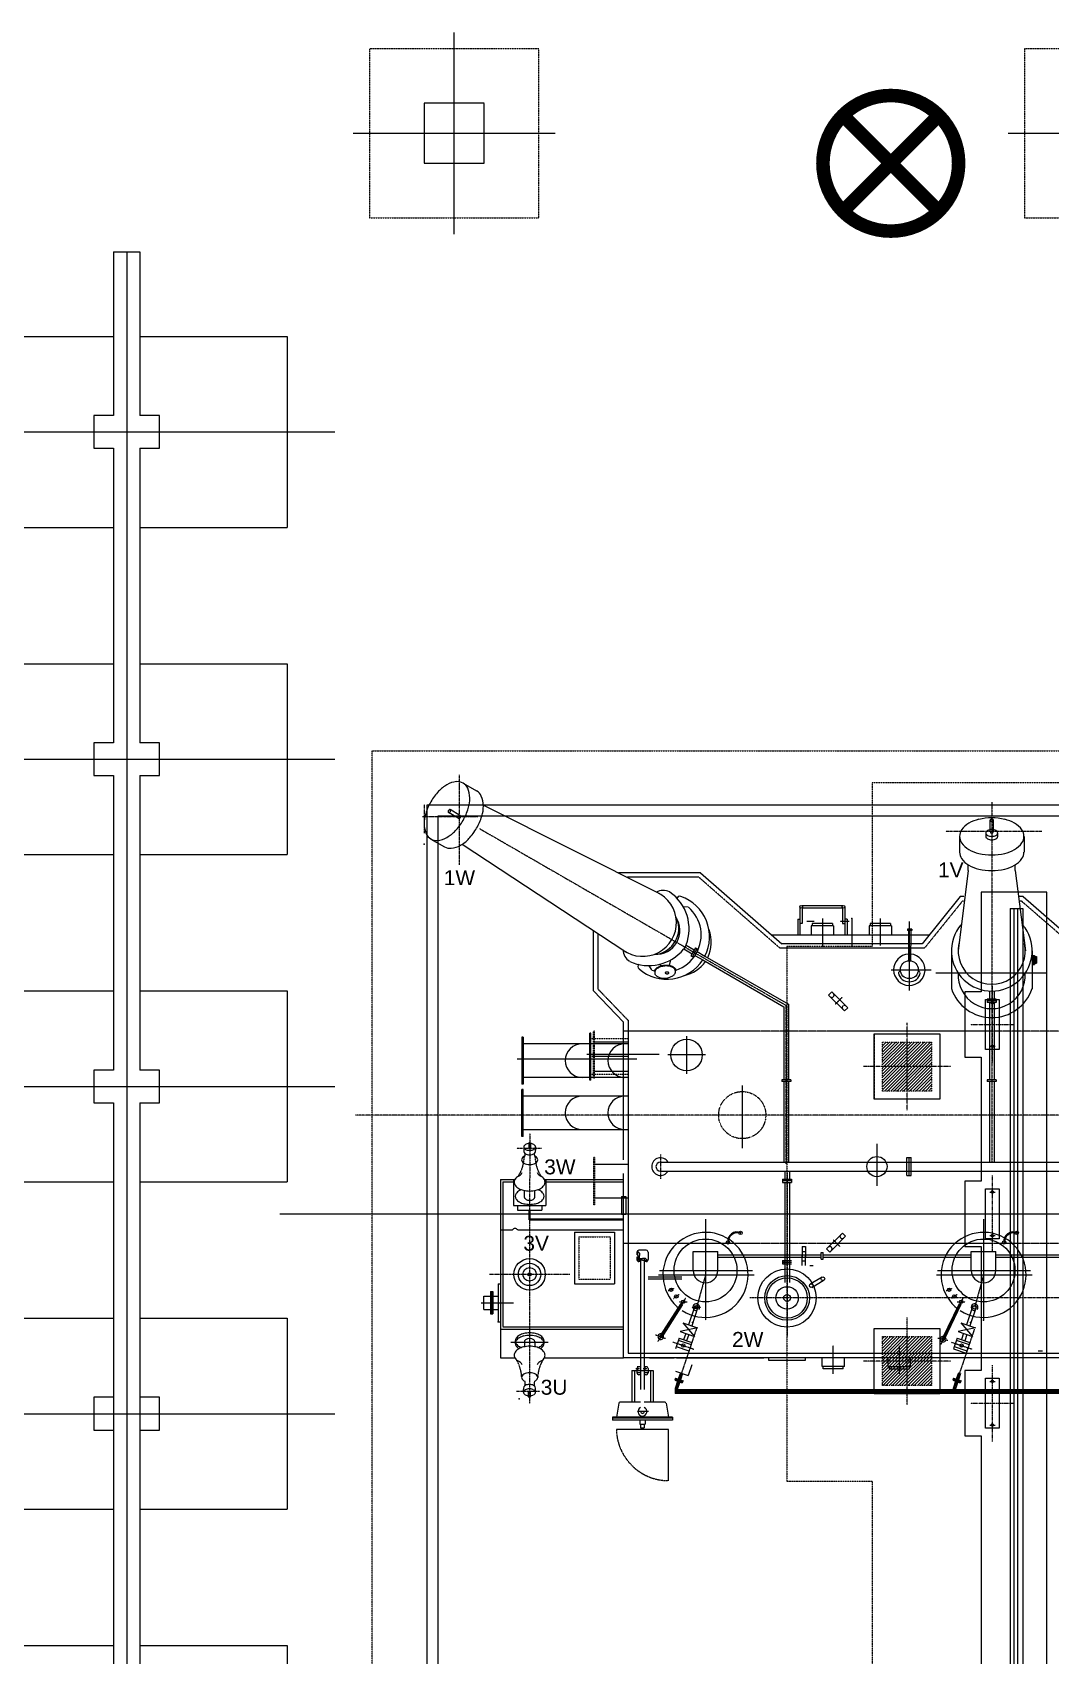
# Model space of a CAD drawing. Header units: inches. Extents: x 0 to 275590, y -2590 to 279503.
# Drawn here: x 50330 to 59656, y 30017 to 44896 of the extents above; entities that cross this region are included whole.
import ezdxf

# ---------------------------------------------------------------- set-up
doc = ezdxf.new("R2010")
doc.units = ezdxf.units.IN
doc.header["$MEASUREMENT"] = 0
for name, pattern in [('CENTER', [2, 1.25, -0.25, 0.25, -0.25]), ('DASHDOT', [1, 0.5, -0.25, 0, -0.25]), ('DASHED', [0.75, 0.5, -0.25]), ('HIDDEN', [0.375, 0.25, -0.125])]:
    doc.linetypes.add(name, pattern=pattern)
doc.layers.get('DEFPOINTS').update_dxf_attribs({"color": 8})
for name, color, linetype in [('C-PEDESTAL', 2, 'CENTER'), ('CCEN', 8, 'Continuous'), ('CGRID', 8, 'CENTER'), ('CPED', 8, 'Continuous'), ('CSHIELD', 8, 'DASHDOT'), ('CTower', 8, 'Continuous'), ('E-EARTHROD', 4, 'Continuous'), ('EDIM (OLD)', 8, 'Continuous'), ('EEQP', 2, 'Continuous')]:
    doc.layers.add(name, color=color, linetype=linetype)
doc.styles.add('ES2', font='SIMPLEX.SHX', dxfattribs={"width": 0.8})
doc.styles.add('ROMANS', font='ROMANS.shx', dxfattribs={"width": 0.8})
doc.styles.get("Standard").update_dxf_attribs({"font": 'arial.ttf'})
doc.dimstyles.new('HJ', dxfattribs={"dimscale": 300, "dimtxt": 2, "dimasz": 2, "dimexe": 1, "dimexo": 1, "dimgap": 0.7, "dimtad": 1, "dimdec": 0, "dimzin": 0, "dimdsep": 46, "dimtxsty": 'ES2', "dimcen": 0, "dimclrd": 4, "dimclre": 4, "dimclrt": 6, "dimadec": 0, "dimazin": 0, "dimtfac": 1, "dimtdec": 0, "dimtix": 1, "dimtmove": 1, "dimatfit": 3, "dimfxl": 1, "dimfxlon": 1, "dimtolj": 1, "dimtzin": 0, "dimlwd": -1, "dimlwe": -1, "dimarcsym": 1})

# ---------------------------------------------------------------- blocks, each defined once
blk = doc.blocks.new('FIRE WALL-FN')
at = {"color": 8}
for p, q in [((-4475, -150), (-4475, 90)), ((-4475, 90), (-2975, 90)), ((-2675, 90), (25, 90)), ((325, 90), (3025, 90)), ((3325, 90), (9025, 90)), ((-4475, -150), (-2975, -150)), ((-2675, -150), (25, -150)), ((325, -150), (3025, -150)), ((3325, -150), (9025, -150))]:
    blk.add_line(p, q, dxfattribs=at)
for points in [[(-2675, 90), (-2675, 270), (-2975, 270), (-2975, 90)], [(325, 90), (325, 270), (25, 270), (25, 90)], [(6325, 90), (6325, 270), (6025, 270), (6025, 90)], [(-2975, -150), (-2975, -330), (-2675, -330), (-2675, -150)], [(25, -150), (25, -330), (325, -330), (325, -150)], [(6025, -150), (6025, -330), (6325, -330), (6325, -150)]]:
    blk.add_lwpolyline(points, dxfattribs=at)
at = {"color": 8, "elevation": 0}
for points in [[(3325, 90), (3325, 270), (3025, 270), (3025, 90)], [(3025, -150), (3025, -330), (3325, -330), (3325, -150)]]:
    blk.add_lwpolyline(points, dxfattribs=at)
at = {"layer": 'CCEN', "color": 8, "ltscale": 0.5}
for p, q in [((-2825, -2016), (-2825, 1877)), ((175, -2016), (175, 1877)), ((3175, -2016), (3175, 1877)), ((6175, -2016), (6175, 1877)), ((-4475, -30), (10825, -30))]:
    blk.add_line(p, q, dxfattribs=at)
at = {"layer": 'CTower', "color": 8, "ltscale": 0.5}
for p, q in [((-3700, 90), (-3700, 1440)), ((-3700, 1440), (-1950, 1440)), ((-1950, 90), (-1950, 1440)), ((-700, 90), (-700, 1440)), ((-700, 1440), (1050, 1440)), ((1050, 90), (1050, 1440)), ((2300, 90), (2300, 1440)), ((2300, 1440), (4050, 1440)), ((4050, 90), (4050, 1440)), ((5300, 90), (5300, 1440)), ((5300, 1440), (7050, 1440)), ((7050, 90), (7050, 1440)), ((8300, 90), (8300, 1440)), ((8300, 1440), (10050, 1440)), ((-3700, -1500), (-3700, -150)), ((-1950, -1500), (-1950, -150)), ((-700, -1500), (-700, -150)), ((1050, -1500), (1050, -150)), ((2300, -1500), (2300, -150)), ((4050, -1500), (4050, -150)), ((5300, -1500), (5300, -150)), ((7050, -1500), (7050, -150)), ((8300, -1500), (8300, -150))]:
    blk.add_line(p, q, dxfattribs=at)
blk = doc.blocks.new('500MVA ICT (BHEL)')
at = {"color": 8, "linetype": 'CENTER', "lineweight": 20, "ltscale": 0.1}
for p, q in [((-5955, 3118), (-5955, 2293)), ((-6275, 2846), (-6275, 2583)), ((-1075, 2870), (-1075, -431)), ((-5783, 2735), (-6291, 2735)), ((-5768, 2627), (-2958, 1005)), ((-617, 2600), (-1495, 2600)), ((6996, 0), (-6903, 0)), ((-5308, -170), (-5310, -2643)), ((-5199, -305), (-5427, -305)), ((-2950, -514), (-2950, -2027)), ((-4941, -1460), (-5675, -1460)), ((3294, -1675), (-3291, -1675)), ((-5214, -2535), (-5429, -2535))]:
    blk.add_line(p, q, dxfattribs=at)
at = {"color": 8, "lineweight": 20}
for p, q in [((-5918, 3043), (-5794, 2972)), ((-5732, 2841), (-4118, 2030)), ((-5963, 2722), (-6052, 2773)), ((-5947, 2748), (-6036, 2800)), ((-1090, 2600), (-1090, 2703)), ((-1060, 2600), (-1060, 2703)), ((-6214, 2531), (-6089, 2460)), ((-1371, 2555), (-1371, 2411)), ((-1129, 2586), (-1129, 2554)), ((-1021, 2586), (-1021, 2554)), ((-779, 2555), (-779, 2411)), ((-5926, 2483), (-4426, 1497)), ((-1291, 2241), (-1383, 1507)), ((-1291, 2241), (-1291, 2294)), ((-859, 2241), (-859, 2294)), ((-859, 2241), (-767, 1507)), ((-3742, 2221), (-4493, 2221)), ((-3742, 2221), (-2999, 1571)), ((-1363, 2003), (-1712, 1571)), ((-1330, 2003), (-1363, 2003)), ((-787, 2003), (-820, 2003)), ((-787, 2003), (-288, 1571)), ((-3855, 1907), (-3902, 1910)), ((-2853, 1797), (-2853, 1654)), ((-2853, 1797), (-2832, 1797)), ((-2832, 1902), (-2832, 1654)), ((-2812, 1903), (-2812, 1756)), ((-2442, 1903), (-2442, 1756)), ((-2422, 1902), (-2422, 1654)), ((-2401, 1797), (-2422, 1797)), ((-2401, 1797), (-2401, 1654)), ((-4725, 1140), (-4725, 1693)), ((-3093, 1654), (-1645, 1654)), ((-2524, 1736), (-2730, 1736)), ((-2730, 1736), (-2730, 1654)), ((-2535, 1756), (-2719, 1756)), ((-2719, 1756), (-2719, 1736)), ((-2535, 1756), (-2535, 1736)), ((-2524, 1736), (-2524, 1654)), ((-2198, 1736), (-2198, 1654)), ((-1993, 1736), (-2198, 1736)), ((-2188, 1756), (-2188, 1736)), ((-2003, 1756), (-2188, 1756)), ((-2003, 1756), (-2003, 1736)), ((-1993, 1736), (-1993, 1654)), ((-1848, 1703), (-1848, 1691)), ((-1807, 1703), (-1848, 1703)), ((-1807, 1691), (-1848, 1691)), ((-1807, 1703), (-1807, 1691)), ((-1712, 1571), (-2999, 1571)), ((-1445, 1507), (-1445, 1159)), ((-705, 1507), (-705, 1159)), ((-4188, 1331), (-4214, 1369)), ((-4107, 1367), (-4110, 1384)), ((-4027, 1371), (-4015, 1423)), ((-705, 1454), (-695, 1454)), ((-705, 1392), (-695, 1392)), ((-695, 1464), (-683, 1464)), ((-695, 1464), (-695, 1382)), ((-695, 1382), (-683, 1382)), ((-683, 1464), (-683, 1382)), ((-683, 1454), (-666, 1454)), ((-683, 1392), (-666, 1392)), ((-672, 1454), (-672, 1392)), ((-666, 1454), (-666, 1392)), ((-1929, 1306), (-1912, 1325)), ((-1731, 1306), (-1748, 1325)), ((-4725, 1140), (-4448, 852)), ((-2570, 1100), (-2541, 1129)), ((-2424, 955), (-2570, 1100)), ((-2541, 1129), (-2395, 984)), ((-2395, 984), (-2424, 955)), ((-4747, 752), (-4757, 752)), ((-4757, 320), (-4757, 752)), ((-4747, 320), (-4747, 752)), ((-4448, -411), (-4448, 852)), ((-5379, 715), (-5379, 284)), ((-5369, 715), (-5369, 284)), ((-4407, 654), (-5369, 654)), ((-4407, 668), (-4715, 668)), ((-4407, 346), (-5369, 346)), ((-4407, 346), (-5369, 346)), ((-4747, 320), (-4757, 320)), ((-4407, 401), (-4715, 401)), ((-5369, 236), (-5379, 236)), ((-5379, -195), (-5379, 236)), ((-5369, -195), (-5369, 236)), ((-4407, 175), (-5369, 175)), ((-4407, 175), (-5369, 175)), ((-4407, -134), (-5369, -134)), ((-5369, -195), (-5379, -195)), ((-5363, -292), (-5363, -320)), ((-5317, -256), (-5317, -305)), ((-5300, -256), (-5300, -305)), ((-5254, -292), (-5254, -320)), ((-5317, -305), (-5300, -305)), ((-5575, -591), (-5575, -2224)), ((-5457, -591), (-5457, -829)), ((-5160, -591), (-5160, -829)), ((-4407, -452), (-4715, -452)), ((-4448, -2224), (-4448, -534)), ((-5355, -754), (-5355, -690)), ((-5262, -754), (-5262, -690)), ((-5457, -829), (-5160, -829)), ((-5421, -829), (-5421, -870)), ((-5421, -870), (-5196, -870)), ((-5313, -829), (-5313, -821)), ((-5313, -961), (-5313, -870)), ((-5303, -829), (-5303, -818)), ((-5303, -950), (-5303, -870)), ((-5196, -829), (-5196, -870)), ((-4407, -760), (-4715, -760)), ((-4468, -745), (-4468, -909)), ((-4427, -745), (-4427, -909)), ((-4530, -1074), (-4530, -1546)), ((-2443, -1081), (-2588, -1227)), ((-2559, -1256), (-2414, -1111)), ((-2414, -1111), (-2443, -1081)), ((-4326, -1256), (-4326, -1282)), ((-4326, -1299), (-4326, -1325)), ((-4303, -1265), (-4318, -1250)), ((-4318, -1286), (-4318, -1250)), ((-4318, -1286), (-4318, -1329)), ((-4303, -1314), (-4318, -1329)), ((-4275, -1329), (-4318, -1329)), ((-4240, -1239), (-4308, -1239)), ((-4303, -1265), (-4303, -1286)), ((-4303, -1314), (-4303, -1286)), ((-4303, -1314), (-4275, -1314)), ((-4292, -1314), (-4292, -2514)), ((-4246, -1314), (-4275, -1314)), ((-4275, -1329), (-4232, -1329)), ((-4258, -1314), (-4258, -2514)), ((-4246, -1314), (-4231, -1329)), ((-4223, -1256), (-4223, -1325)), ((-3810, -1424), (-3810, -1250)), ((-3810, -1250), (-3584, -1250)), ((-3584, -1424), (-3584, -1250)), ((-3584, -1280), (-2639, -1280)), ((-3584, -1301), (-2639, -1301)), ((-2812, -1250), (-2781, -1250)), ((-2812, -1335), (-2781, -1335)), ((-2811, -1205), (-2780, -1205)), ((-2811, -1205), (-2811, -1298)), ((-2811, -1378), (-2811, -1285)), ((-2780, -1205), (-2780, -1298)), ((-2780, -1378), (-2780, -1285)), ((-2639, -1260), (-2619, -1260)), ((-2639, -1322), (-2639, -1260)), ((-2639, -1322), (-2619, -1322)), ((-2619, -1322), (-2619, -1260)), ((-2619, -1280), (-1263, -1280)), ((-2619, -1301), (-1263, -1301)), ((-2588, -1227), (-2559, -1256)), ((-1263, -1250), (-1037, -1250)), ((-1263, -1424), (-1263, -1250)), ((-1037, -1424), (-1037, -1250)), ((-1037, -1280), (729, -1280)), ((-1037, -1301), (729, -1301)), ((-4292, -1342), (-4308, -1342)), ((-4240, -1342), (-4258, -1342)), ((-2742, -1378), (-2711, -1378)), ((-5668, -1618), (-5668, -1823)), ((-5658, -1618), (-5658, -1823)), ((-5647, -1618), (-5647, -1823)), ((-5596, -1546), (-5596, -1895)), ((-3924, -1726), (-4115, -2026)), ((-3907, -1737), (-4098, -2037)), ((-1375, -1729), (-1528, -2050)), ((-1357, -1737), (-1510, -2058)), ((-3905, -1905), (-3772, -1950)), ((-3905, -1905), (-3798, -2028)), ((-1358, -1905), (-1225, -1950)), ((-1358, -1905), (-1251, -2028)), ((-5355, -2075), (-5355, -2125)), ((-5262, -2075), (-5262, -2125)), ((-3947, -2064), (-3830, -2104)), ((-3940, -2045), (-3824, -2084)), ((-3772, -1950), (-3931, -1983)), ((-3931, -1983), (-3798, -2028)), ((-1400, -2064), (-1283, -2104)), ((-1393, -2045), (-1277, -2084)), ((-1225, -1950), (-1384, -1983)), ((-1384, -1983), (-1251, -2028)), ((4416, -2224), (-4448, -2224)), ((-4211, -2224), (-3983, -2224)), ((-3967, -2122), (-3850, -2162)), ((-3962, -2224), (-3162, -2224)), ((-2630, -2306), (-2630, -2224)), ((-2424, -2306), (-2424, -2224)), ((-2023, -2306), (-2023, -2224)), ((-1818, -2306), (-1818, -2224)), ((-1426, -2142), (-1310, -2181)), ((-1420, -2122), (-1303, -2162)), ((-4372, -2342), (-4372, -2633)), ((-4349, -2342), (-4349, -2633)), ((-4326, -2324), (-4326, -2363)), ((-4292, -2363), (-4326, -2363)), ((-4292, -2307), (-4308, -2307)), ((-4292, -2381), (-4308, -2381)), ((-4240, -2307), (-4258, -2307)), ((-4223, -2363), (-4258, -2363)), ((-4240, -2381), (-4258, -2381)), ((-4223, -2324), (-4223, -2363)), ((-4200, -2342), (-4200, -2630)), ((-4176, -2342), (-4176, -2630)), ((-3973, -2346), (-3857, -2386)), ((-2424, -2306), (-2630, -2306)), ((-2619, -2327), (-2619, -2306)), ((-2435, -2327), (-2619, -2327)), ((-2435, -2327), (-2435, -2306)), ((-2023, -2306), (-1818, -2306)), ((-2013, -2327), (-2013, -2306)), ((-2013, -2327), (-1828, -2327)), ((-1828, -2327), (-1828, -2306)), ((-5365, -2541), (-5365, -2514)), ((-5255, -2541), (-5255, -2514)), ((-3978, -2431), (-3910, -2454)), ((-3975, -2422), (-3907, -2445)), ((-3971, -2412), (-3903, -2435)), ((-3958, -2516), (-1428, -2516)), ((-1431, -2431), (-1363, -2454)), ((-1428, -2422), (-1359, -2445)), ((-1424, -2412), (-1356, -2435)), ((-1411, -2516), (1067, -2516)), ((-5302, -2535), (-5318, -2535)), ((-5318, -2584), (-5318, -2535)), ((-5302, -2584), (-5302, -2535)), ((-4490, -2640), (-4514, -2770)), ((-4292, -2633), (-4482, -2633)), ((-4068, -2633), (-4258, -2633)), ((-4059, -2640), (-4035, -2770)), ((-3975, -2537), (1067, -2537)), ((-4549, -2770), (-4549, -2795)), ((-4418, -2770), (-4549, -2770)), ((-4412, -2778), (-4549, -2778)), ((-4399, -2795), (-4549, -2795)), ((-4001, -2770), (-4418, -2770)), ((-4001, -2778), (-4412, -2778)), ((-4001, -2795), (-4399, -2795)), ((-4300, -2798), (-4300, -2832)), ((-4249, -2798), (-4249, -2832)), ((-4035, -2881), (-4514, -2881)), ((-4300, -2832), (-4249, -2832)), ((-4292, -2832), (-4292, -2867)), ((-4292, -2867), (-4258, -2867)), ((-4258, -2832), (-4258, -2867)), ((-4035, -3352), (-4035, -2881))]:
    blk.add_line(p, q, dxfattribs=at)
at = {"color": 8, "linetype": 'HIDDEN', "lineweight": 20, "ltscale": 5}
for p, q in [((-3758, 2180), (-4413, 2180)), ((-3015, 1530), (-3758, 2180)), ((-1343, 1962), (-1692, 1530)), ((-1335, 1962), (-1343, 1962)), ((-803, 1962), (-815, 1962)), ((-304, 1530), (-803, 1962)), ((-4684, 1666), (-4684, 1157)), ((-1692, 1530), (-3015, 1530)), ((-4684, 1157), (-4407, 869)), ((-4407, 869), (-4407, -2183)), ((-5555, -612), (-5555, -1941)), ((-5555, -612), (-5449, -612)), ((-5168, -612), (-4448, -612)), ((-5555, -1941), (-4448, -1941)), ((-4407, -2183), (4375, -2183))]:
    blk.add_line(p, q, dxfattribs=at)
at = {"color": 8, "linetype": 'Continuous', "lineweight": 20}
for p, q in [((-2816, 1921), (-2438, 1921)), ((-2812, 1900), (-2442, 1900)), ((-2812, 1756), (-2832, 1756)), ((-2442, 1756), (-2422, 1756)), ((-1838, 1691), (-1838, 1415)), ((-1817, 1691), (-1818, 1414)), ((-3897, 1523), (-3820, 1479)), ((-3876, 1558), (-3800, 1514)), ((-3790, 1532), (-3831, 1461)), ((-3776, 1525), (-3817, 1453)), ((-3790, 1532), (-3765, 1518)), ((-3773, 1499), (-3703, 1458)), ((-3831, 1461), (-3806, 1447)), ((-3794, 1463), (-3723, 1423)), ((-3723, 1423), (-2979, 993)), ((-3703, 1458), (-2938, 1017)), ((-1116, 1063), (-1116, 1032)), ((-1034, 1063), (-1116, 1063)), ((-1034, 1047), (-1116, 1047)), ((-1096, 1138), (-1096, 1063)), ((-1054, 1138), (-1054, 1063)), ((-1034, 1063), (-1034, 1032)), ((-2979, 993), (-2979, 322)), ((-2938, 1017), (-2938, 322)), ((-1034, 1032), (-1116, 1032)), ((-1096, 1032), (-1096, 322)), ((-1054, 1032), (-1054, 322)), ((-2999, 322), (-2999, 307)), ((-2917, 322), (-2999, 322)), ((-2917, 307), (-2999, 307)), ((-2979, 307), (-2979, -431)), ((-2938, 307), (-2938, -431)), ((-2917, 322), (-2917, 307)), ((-1034, 322), (-1116, 322)), ((-1116, 322), (-1116, 307)), ((-1034, 307), (-1116, 307)), ((-1096, 307), (-1096, -431)), ((-1054, 307), (-1054, -431)), ((-1034, 322), (-1034, 307)), ((-4110, -431), (4173, -431)), ((-1853, -390), (-1812, -390)), ((-1853, -555), (-1853, -390)), ((-1832, -555), (-1832, -390)), ((-1812, -555), (-1812, -390)), ((-5575, -591), (-5443, -591)), ((-5174, -591), (-4725, -591)), ((-4715, -591), (-4448, -591)), ((-4110, -514), (4169, -514)), ((-2991, -586), (-2991, -617)), ((-2991, -586), (-2909, -586)), ((-2971, -514), (-2971, -586)), ((-2929, -514), (-2929, -586)), ((-2909, -586), (-2909, -617)), ((-1853, -555), (-1812, -555)), ((-2991, -601), (-2909, -601)), ((-2991, -617), (-2909, -617)), ((-2971, -617), (-2971, -1536)), ((-2929, -617), (-2929, -1536)), ((-4468, -745), (-4427, -745)), ((-5313, -961), (-4448, -961)), ((-5303, -950), (-4448, -950)), ((-4468, -909), (-4427, -909)), ((-5575, -1053), (-5467, -1053)), ((-5417, -1053), (-4448, -1053)), ((-4899, -1074), (-4899, -1546)), ((-4899, -1074), (-4530, -1074)), ((-2991, -1332), (-2909, -1332)), ((-2991, -1332), (-2991, -1363)), ((-2978, -1332), (-2978, -1363)), ((-2991, -1347), (-2909, -1347)), ((-2991, -1363), (-2909, -1363)), ((-2971, -1363), (-2971, -1409)), ((-2929, -1363), (-2929, -1409)), ((-5668, -1618), (-5647, -1618)), ((-4899, -1546), (-4530, -1546)), ((-5729, -1659), (-5668, -1659)), ((-5729, -1782), (-5668, -1782)), ((-5647, -1659), (-5596, -1659)), ((-5647, -1782), (-5596, -1782)), ((-3797, -1761), (-3852, -1923)), ((-3767, -1761), (-3824, -1932)), ((-1254, -1766), (-1307, -1922)), ((-1218, -1762), (-1276, -1933)), ((-5668, -1823), (-5647, -1823)), ((-5575, -1962), (-4448, -1962)), ((-3940, -2045), (-3973, -2142)), ((-3878, -2001), (-3898, -2059)), ((-3851, -2010), (-3871, -2068)), ((-1393, -2045), (-1426, -2142)), ((-1333, -2000), (-1353, -2058)), ((-1302, -2011), (-1322, -2069)), ((-1277, -2084), (-1310, -2181)), ((-3927, -2362), (-3947, -2420)), ((-3908, -2368), (-3928, -2427)), ((-3824, -2288), (-3857, -2386)), ((-1380, -2362), (-1400, -2420)), ((-1370, -2365), (-1390, -2423)), ((-1361, -2368), (-1381, -2427)), ((-3971, -2412), (-3978, -2431)), ((-3954, -2439), (-3976, -2505)), ((-3975, -2514), (-3975, -2551)), ((-145, -2525), (-3975, -2525)), ((-3975, -2525), (1, -2525)), ((-3934, -2446), (-3958, -2516)), ((-3903, -2435), (-3910, -2454)), ((-1424, -2412), (-1431, -2431)), ((-1407, -2439), (-1429, -2506)), ((-1387, -2446), (-1411, -2517)), ((-1356, -2435), (-1363, -2454)), ((1067, -2551), (-3975, -2551)), ((-4001, -2770), (-4001, -2795))]:
    blk.add_line(p, q, dxfattribs=at)
at = {"color": 8, "linetype": 'CENTER', "lineweight": 20}
for p, q in [((-2627, 1803), (-2627, 1542)), ((-2356, 1803), (-2356, 1556)), ((-2096, 1803), (-2096, 1556)), ((-2768, 1777), (-2703, 1777)), ((-2464, 1777), (-2380, 1777)), ((-2448, 1077), (-2508, 1017)), ((-3362, 270), (-3362, -302)), ((-2127, -264), (-2127, -647)), ((-2467, -1203), (-2526, -1143)), ((-3697, -1465), (-3779, -1761)), ((-1150, -1465), (-1232, -1761)), ((-5596, -1546), (-5575, -1546)), ((-3990, -1591), (-4039, -1612)), ((-1443, -1591), (-1492, -1612)), ((-3881, -1678), (-4135, -2076)), ((-3992, -1682), (-3940, -1643)), ((-3939, -1712), (-3866, -1712)), ((-3939, -1712), (-3866, -1712)), ((-3823, -1761), (-3740, -1761)), ((-3823, -1761), (-3740, -1761)), ((-1339, -1676), (-1542, -2102)), ((-1445, -1682), (-1393, -1643)), ((-1392, -1712), (-1319, -1712)), ((-5596, -1895), (-5575, -1895)), ((-5481, -2080), (-5139, -2080)), ((-4155, -2014), (-4065, -2046)), ((-3780, -1957), (-3970, -2521)), ((-1569, -2043), (-1476, -2064)), ((-1445, -2082), (-1253, -2146)), ((-1234, -1961), (-1435, -2556)), ((-2527, -2373), (-2527, -2112)), ((-1921, -2373), (-1921, -2112)), ((-4220, -2718), (-4323, -2718))]:
    blk.add_line(p, q, dxfattribs=at)
at = {"color": 8, "linetype": 'CENTER', "lineweight": 20, "ltscale": 3}
for p, q in [((-1828, 1143), (-1828, 1774)), ((-1995, 1333), (-1631, 1333)), ((-579, 1302), (-1587, 1302)), ((-3871, 723), (-3871, 378)), ((-3698, 551), (-4043, 551)), ((-3697, -955), (-3697, -1880)), ((-1150, -955), (-1150, -1880)), ((-4128, -1465), (-3253, -1465)), ((-4118, -1424), (-3268, -1424)), ((-1580, -1465), (-706, -1465)), ((-1571, -1424), (-721, -1424)), ((-5753, -1721), (-5456, -1721))]:
    blk.add_line(p, q, dxfattribs=at)
at = {"color": 8, "linetype": 'CENTER', "lineweight": 20, "ltscale": 5}
blk.add_line((-2958, -447), (-2958, 1005), dxfattribs=at)
at = {"color": 8, "linetype": 'HIDDEN', "lineweight": 20}
for p, q in [((-4715, 770), (-4725, 770)), ((-4725, 339), (-4725, 770)), ((-4715, 339), (-4715, 770)), ((-4725, 700), (-4747, 700)), ((-4407, 700), (-4715, 700)), ((-4725, 372), (-4747, 372)), ((-4715, 339), (-4725, 339)), ((-4407, 372), (-4715, 372)), ((-4715, -390), (-4725, -390)), ((-4725, -390), (-4725, -822)), ((-4715, -390), (-4715, -822)), ((-4715, -822), (-4725, -822)), ((-4858, -1115), (-4571, -1115)), ((-4858, -1115), (-4858, -1505)), ((-4571, -1115), (-4571, -1505)), ((-4858, -1505), (-4571, -1505))]:
    blk.add_line(p, q, dxfattribs=at)
at = {"color": 8, "linetype": 'DASHED', "lineweight": 20, "ltscale": 6}
for p, q in [((4416, 770), (-4448, 770)), ((4416, -1176), (-4448, -1176))]:
    blk.add_line(p, q, dxfattribs=at)
at = {"color": 8, "linetype": 'Continuous'}
for p, q in [((-5369, 715), (-5379, 715)), ((-5369, 284), (-5379, 284)), ((-3913, -1486), (-4223, -1486)), ((-2629, -1485), (-2739, -1551)), ((-3913, -1503), (-4223, -1503)), ((-2722, -1580), (-2609, -1511)), ((-5729, -1782), (-5729, -1659)), ((-3924, -1726), (-3907, -1737)), ((-1375, -1729), (-1357, -1737)), ((-5575, -2224), (-5443, -2224)), ((-5174, -2224), (-4448, -2224)), ((-4372, -2342), (-4176, -2342))]:
    blk.add_line(p, q, dxfattribs=at)
at = {"color": 8, "linetype": 'CENTER', "ltscale": 3}
for p, q in [((-4326, 514), (-5422, 512)), ((-4121, 555), (-4785, 555)), ((-4407, 536), (-4738, 536))]:
    blk.add_line(p, q, dxfattribs=at)
at = {"color": 8, "linetype": 'CENTER', "lineweight": 20, "ltscale": 2}
for p, q in [((-4110, -362), (-4110, -583)), ((-3997, -2080), (-3805, -2145))]:
    blk.add_line(p, q, dxfattribs=at)
at = {"color": 8}
blk.add_line((-610, -2165), (-649, -2165), dxfattribs=at)
at = {"color": 8, "linetype": 'Continuous'}
blk.add_lwpolyline([(-3120, -2247), (-2780, -2247), (-2780, -2224), (-3120, -2224)], close=True, dxfattribs=at)
at = {"color": 8, "lineweight": 20}
for centre, radius in [((-2822, 1910), 12.5), ((-2432, 1910), 12.5), ((-1830, 1333), 82.2), ((-2127, -472), 92.4), ((-3697, -1424), 288), ((-3492, -1167), 15.8), ((-3377, -1080), 15.8), ((-1150, -1424), 288), ((-961, -1167), 15.8), ((-846, -1080), 15.8), ((-5309, -1460), 144), ((-5309, -1460), 103), ((-5309, -1460), 61.6), ((-5309, -1460), 15.4), ((-2950, -1676), 267), ((-2950, -1676), 205), ((-4013, -1601), 15.8), ((-2950, -1676), 185), ((-2950, -1676), 103), ((-1466, -1601), 15.8), ((-3965, -1662), 15.8), ((-3902, -1711), 15.8), ((-3782, -1761), 15.4), ((-2950, -1676), 31), ((-1418, -1662), 15.8), ((-1355, -1711), 15.8), ((-1235, -1762), 15.8), ((-3901, -2112), 15.4), ((-1351, -2113), 15.4)]:
    blk.add_circle(centre, radius, dxfattribs=at)
at = {"color": 8, "linetype": 'Continuous', "lineweight": 20}
blk.add_circle((-3871, 551), 144, dxfattribs=at)
at = {"color": 8, "linetype": 'DASHDOT', "lineweight": 20}
blk.add_circle((-3361, 0), 216, dxfattribs=at)
at = {"color": 8, "linetype": 'Continuous'}
for centre in [(-2622, -1500), (-2729, -1564)]:
    blk.add_circle(centre, 16.4, dxfattribs=at)
at = {"color": 8, "lineweight": 20}
for centre, radius, start, end in [((-5897, 2736), 338, 120, 136.5505), ((-5958, 2842), 216, 95.6571, 120), ((-5969, 2955), 102, 60, 95.6571), ((-5969, 2955), 102, 24.3429, 60), ((-6073, 2908), 216, 0, 24.3429), ((-5772, 2618), 510, 150, 163.4495), ((-5772, 2618), 510, 136.5505, 150), ((-6195, 2908), 338, 343.4495, 0), ((-5845, 2883), 102, 24.3429, 60), ((-5948, 2836), 216, 0, 24.3429), ((-6070, 2836), 338, 343.4495, 0), ((-5937, 2667), 338, 163.4495, 180), ((-6032, 2779), 23.9, 150, 164.9164), ((-6039, 2781), 16.7, 164.9164, 182.7456), ((-6044, 2781), 11.6, 182.7456, 207.2154), ((-6048, 2779), 6.53, 207.2154, 240), ((-6032, 2779), 23.9, 135.0836, 150), ((-6048, 2779), 6.53, 240, 272.7846), ((-6037, 2784), 16.7, 117.2544, 135.0836), ((-6049, 2784), 11.6, 272.7846, 297.2544), ((-6039, 2789), 11.6, 92.7846, 117.2544), ((-6051, 2788), 16.7, 297.2544, 315.0836), ((-6040, 2794), 6.53, 60, 92.7846), ((-6056, 2793), 23.9, 315.0836, 330), ((-6040, 2794), 6.53, 27.2154, 60), ((-6056, 2793), 23.9, 330, 344.9164), ((-6044, 2792), 11.6, 2.7456, 27.2154), ((-6049, 2791), 16.7, 344.9164, 2.7456), ((-6360, 2957), 510, 316.5505, 330), ((-5955, 2735), 15.4, 240, 60), ((-6360, 2957), 510, 330, 343.4495), ((-6236, 2885), 510, 330, 343.4495), ((-1115, 2383), 338, 103.4495, 120), ((-1075, 2215), 510, 90, 103.4495), ((-1084, 2703), 6.53, 147.2154, 180), ((-1084, 2703), 6.53, 180, 212.7846), ((-1080, 2700), 11.6, 122.7456, 147.2154), ((-1080, 2705), 11.6, 212.7846, 237.2544), ((-1077, 2696), 16.7, 104.9164, 122.7456), ((-1077, 2710), 16.7, 237.2544, 255.0836), ((-1075, 2689), 23.9, 90, 104.9164), ((-1075, 2717), 23.9, 255.0836, 270), ((-1075, 2215), 510, 76.5505, 90), ((-1075, 2689), 23.9, 75.0836, 90), ((-1075, 2717), 23.9, 270, 284.9164), ((-1073, 2696), 16.7, 57.2544, 75.0836), ((-1073, 2710), 16.7, 284.9164, 302.7456), ((-1070, 2700), 11.6, 32.7846, 57.2544), ((-1070, 2705), 11.6, 302.7456, 327.2154), ((-1066, 2703), 6.53, 0, 32.7846), ((-1066, 2703), 6.53, 327.2154, 0), ((-1035, 2383), 338, 60, 76.5505), ((-6059, 2667), 216, 180, 204.3429), ((-6163, 2620), 102, 204.3429, 240), ((-6163, 2620), 102, 240, 275.6571), ((-6174, 2733), 216, 275.6571, 300), ((-6235, 2839), 338, 300, 316.5505), ((-6110, 2767), 338, 300, 316.5505), ((-6236, 2885), 510, 316.5505, 330), ((-1268, 2555), 102, 144.3429, 180), ((-1268, 2555), 102, 180, 215.6571), ((-1176, 2489), 216, 120, 144.3429), ((-1111, 2586), 18.9, 144.3429, 180), ((-1111, 2586), 18.9, 180, 215.6571), ((-1111, 2554), 18.9, 180, 215.6571), ((-1094, 2574), 39.8, 120, 144.3429), ((-1094, 2598), 39.8, 215.6571, 240), ((-1094, 2567), 39.8, 215.6571, 240), ((-1082, 2555), 62.3, 103.4495, 120), ((-1082, 2618), 62.3, 240, 256.5505), ((-1082, 2586), 62.3, 240, 256.5505), ((-1075, 2524), 94.1, 90, 103.4495), ((-1075, 2649), 94.1, 256.5505, 270), ((-1075, 2600), 15.4, 180, 0), ((-1075, 2524), 94.1, 76.5505, 90), ((-1075, 2649), 94.1, 270, 283.4495), ((-1068, 2555), 62.3, 60, 76.5505), ((-1068, 2618), 62.3, 283.4495, 300), ((-1068, 2586), 62.3, 283.4495, 300), ((-1056, 2574), 39.8, 35.6571, 60), ((-1056, 2598), 39.8, 300, 324.3429), ((-1056, 2567), 39.8, 300, 324.3429), ((-1039, 2586), 18.9, 0, 35.6571), ((-1039, 2586), 18.9, 324.3429, 0), ((-1039, 2554), 18.9, 324.3429, 0), ((-974, 2489), 216, 35.6571, 60), ((-882, 2555), 102, 0, 35.6571), ((-882, 2555), 102, 324.3429, 0), ((-6038, 2548), 102, 240, 275.6571), ((-6049, 2661), 216, 275.6571, 300), ((-1268, 2411), 102, 180, 215.6571), ((-1176, 2621), 216, 215.6571, 240), ((-1115, 2727), 338, 240, 256.5505), ((-1075, 2895), 510, 256.5505, 270), ((-1075, 2617), 94.1, 256.5505, 270), ((-1075, 2617), 94.1, 270, 283.4495), ((-1075, 2895), 510, 270, 283.4495), ((-1035, 2727), 338, 283.4495, 300), ((-974, 2621), 216, 300, 324.3429), ((-882, 2411), 102, 324.3429, 0), ((-1176, 2477), 216, 215.6571, 240), ((-1115, 2583), 338, 240, 256.5505), ((-1075, 2751), 510, 256.5505, 270), ((-1075, 2751), 510, 270, 283.4495), ((-1035, 2583), 338, 283.4495, 300), ((-974, 2477), 216, 300, 324.3429), ((-4272, 1763), 308, 234.1939, 65.8061), ((-4086, 1932), 128, 62.4663, 118.4653), ((-4036, 2028), 20.5, 53.6104, 62.4663), ((-4260, 1707), 412, 339.2557, 55.0118), ((-3934, 1983), 23.9, 61.8409, 182.2578), ((-4050, 1635), 390, 333.017, 70.992), ((-4150, 1693), 219, 266.0831, 33.9169), ((-4184, 1713), 242, 278.9677, 21.0323), ((-4074, 1651), 337, 329.6968, 49.4036), ((-3956, 1585), 312, 333.1836, 21.2436), ((-1075, 1507), 370, 139.8623, 40.1377), ((-4325, 1518), 128, 181.5347, 237.5337), ((-4217, 1782), 412, 244.9882, 320.7443), ((-4009, 1612), 144, 320.7443, 339.2557), ((-1075, 1507), 308, 167.8096, 12.1904), ((-4294, 1361), 23.9, 117.7422, 238.1591), ((-4050, 1635), 390, 229.008, 326.983), ((-4099, 1287), 76.7, 125, 149.3429), ((-4099, 1287), 70.1, 125, 149.3429), ((-4076, 1254), 116, 108.4495, 125), ((-4076, 1254), 110, 108.4495, 125), ((-4058, 1201), 172, 95, 108.4495), ((-4058, 1201), 166, 95, 108.4495), ((-4058, 1201), 172, 81.5505, 95), ((-4058, 1201), 166, 81.5505, 95), ((-4050, 1257), 110, 65, 81.5505), ((-4050, 1257), 116, 65, 81.5505), ((-4033, 1293), 70.1, 40.6571, 65), ((-4033, 1293), 76.7, 40.6571, 65), ((-4005, 1317), 39.9, 18.5609, 40.6571), ((-4076, 1648), 337, 288.7862, 330.3032), ((-3956, 1585), 312, 282.1848, 325.6388), ((-1830, 1333), 144, 93.1412, 84.948), ((-4076, 1648), 337, 250.5964, 254.4706), ((-4130, 1306), 39.9, 149.3429, 153.1616), ((-4130, 1306), 33.2, 149.3429, 185), ((-4130, 1306), 33.2, 185, 220.6571), ((-4102, 1330), 70.1, 220.6571, 245), ((-4086, 1366), 110, 245, 261.5505), ((-4077, 1421), 166, 261.5505, 275), ((-4063, 1304), 3.58, 134.3261, 177.8434), ((-4063, 1304), 3.58, 177.8434, 221.3607), ((-4057, 1298), 12.5, 111.4115, 134.3261), ((-4057, 1310), 12.5, 221.3607, 244.2753), ((-4077, 1421), 166, 275, 288.4495), ((-4053, 1288), 23.3, 98.0857, 111.4115), ((-4052, 1320), 23.3, 244.2753, 257.6011), ((-4049, 1335), 39.3, 257.6011, 267.8434), ((-4051, 1272), 39.3, 87.8434, 98.0857), ((-4049, 1335), 39.3, 267.8434, 278.0857), ((-4051, 1272), 39.3, 77.6011, 87.8434), ((-4046, 1320), 23.3, 278.0857, 291.4115), ((-4047, 1288), 23.3, 64.2753, 77.6011), ((-4042, 1309), 12.5, 291.4115, 314.3261), ((-4043, 1297), 12.5, 41.3607, 64.2753), ((-4036, 1303), 3.58, 314.3261, 357.8434), ((-4036, 1303), 3.58, 357.8434, 41.3607), ((-4060, 1368), 110, 288.4495, 305), ((-4037, 1335), 70.1, 305, 329.3429), ((-4005, 1317), 33.2, 5, 40.6571), ((-4005, 1317), 33.2, 329.3429, 5), ((-1926, 1303), 4.11, 138.0451, 192.7309), ((-1830, 1325), 103, 192.7309, 347.2691), ((-1075, 1284), 308, 176.6704, 3.3296), ((-1075, 1284), 390, 198.6717, 270), ((-1075, 1284), 390, 270, 341.3283), ((-4828, 500), 154, 90, 270), ((-4437, 500), 154, 90, 270), ((-4828, 21), 154, 90, 270), ((-4437, 21), 154, 90, 270), ((-5344, -292), 18.9, 144.3429, 180), ((-5344, -292), 18.9, 180, 215.6571), ((-5327, -304), 40, 120, 144.3429), ((-5316, -324), 62.6, 103.4495, 120), ((-5308, -355), 94.5, 94.9853, 103.4495), ((-5308, -263), 10.4, 37.6747, 142.3253), ((-5308, -355), 94.5, 76.5505, 85.0147), ((-5301, -324), 62.6, 60, 76.5505), ((-5290, -304), 40, 35.6571, 60), ((-5273, -292), 18.9, 0, 35.6571), ((-5273, -292), 18.9, 324.3429, 0), ((-5357, -410), 25.6, 144.3429, 180), ((-5357, -410), 25.6, 180, 215.6571), ((-5334, -426), 54.1, 120, 144.3429), ((-5334, -393), 54.1, 215.6571, 240), ((-5278, -320), 85, 179.8415, 196.6261), ((-5318, -453), 84.7, 113.9369, 120), ((-5318, -367), 84.7, 240, 256.5505), ((-5327, -280), 40, 215.6571, 240), ((-5327, -321), 40, 215.6571, 240), ((-5408, -354), 59.6, 325.7353, 0.5033), ((-5316, -260), 62.6, 240, 256.5505), ((-5316, -301), 62.6, 240, 256.5505), ((-5308, -229), 94.5, 256.5505, 270), ((-5308, -270), 94.5, 256.5505, 270), ((-5308, -229), 94.5, 270, 283.4495), ((-5308, -270), 94.5, 270, 283.4495), ((-5301, -260), 62.6, 283.4495, 300), ((-5301, -301), 62.6, 283.4495, 300), ((-5298, -367), 84.7, 283.4495, 300), ((-5290, -280), 40, 300, 324.3429), ((-5290, -321), 40, 300, 324.3429), ((-5208, -354), 59.6, 179.4967, 214.2647), ((-5298, -453), 84.7, 60, 66.0631), ((-5339, -320), 85, 343.3739, 0.1585), ((-5283, -426), 54.1, 35.6571, 60), ((-5283, -393), 54.1, 300, 324.3429), ((-5260, -410), 25.6, 0, 35.6571), ((-5260, -410), 25.6, 324.3429, 0), ((-4110, -472), 41.1, 90, 270), ((-5401, -614), 48.7, 144.3429, 180), ((-5357, -646), 103, 122.7556, 144.3429), ((-5438, -499), 66, 293.2338, 335.5095), ((-5308, -325), 128, 256.5505, 270), ((-5308, -325), 128, 270, 283.4495), ((-5179, -499), 66, 204.4905, 246.7662), ((-5260, -646), 103, 35.6571, 57.2444), ((-5216, -614), 48.7, 0, 35.6571), ((-5401, -614), 48.7, 180, 215.6571), ((-5399, -744), 42.4, 143.1177, 180), ((-5357, -583), 103, 215.6571, 240), ((-5356, -777), 96.4, 118.9002, 143.1177), ((-5328, -533), 161, 240, 256.5505), ((-5327, -829), 156, 111.1581, 118.9002), ((-5308, -453), 243, 256.5505, 270), ((-5308, -453), 243, 270, 283.4495), ((-5289, -533), 161, 283.4495, 300), ((-5290, -829), 156, 61.0998, 68.8419), ((-5261, -777), 96.4, 36.8823, 61.0998), ((-5260, -583), 103, 300, 324.3429), ((-5218, -744), 42.4, 0, 36.8823), ((-5216, -614), 48.7, 324.3429, 0), ((-5399, -744), 42.4, 180, 216.8823), ((-5356, -712), 96.4, 216.8823, 241.0998), ((-5327, -660), 156, 241.0998, 257.1202), ((-5308, -577), 241, 257.1202, 270), ((-5339, -754), 16.1, 180, 215.6571), ((-5324, -743), 34, 215.6571, 240), ((-5315, -727), 53.3, 240, 256.5505), ((-5308, -700), 80.6, 256.5505, 270), ((-5308, -700), 80.6, 270, 283.4495), ((-5308, -577), 241, 270, 282.8798), ((-5302, -727), 53.3, 283.4495, 300), ((-5292, -743), 34, 300, 324.3429), ((-5278, -754), 16.1, 324.3429, 0), ((-5290, -660), 156, 282.8798, 298.9002), ((-5261, -712), 96.4, 298.9002, 323.1177), ((-5218, -744), 42.4, 323.1177, 0), ((-5442, -1071), 30.9, 36.0825, 143.9175), ((-3697, -1465), 390, 236.8884, 233.6379), ((-3409, -1156), 85.1, 67.207, 186.0076), ((-3403, -1163), 85.1, 73.3512, 183.5411), ((-1150, -1465), 390, 236.8884, 233.6379), ((-879, -1156), 85.1, 67.207, 186.0076), ((-872, -1163), 85.1, 73.3512, 183.5411), ((-4308, -1256), 17.1, 90, 180), ((-4308, -1325), 17.1, 180, 270), ((-4240, -1256), 17.1, 0, 90), ((-4240, -1325), 17.1, 270, 0), ((-3697, -1424), 113, 180, 0), ((-1150, -1424), 113, 180, 0), ((-3782, -1761), 30.8, 317.2808, 278.3384), ((-1232, -1761), 30.8, 317.2808, 278.3384), ((-5399, -2071), 42.4, 143.1177, 180), ((-5399, -2093), 42.4, 143.1177, 180), ((-5399, -2071), 42.4, 180, 216.8823), ((-5356, -2103), 96.4, 118.9002, 143.1177), ((-5356, -2125), 96.4, 118.9002, 143.1177), ((-5327, -2155), 156, 102.8798, 118.9002), ((-5327, -2177), 156, 102.8798, 118.9002), ((-5308, -2238), 241, 90, 102.8798), ((-5308, -2260), 241, 90, 102.8798), ((-5339, -2075), 16.1, 144.3429, 180), ((-5324, -2086), 34, 120, 144.3429), ((-5315, -2102), 53.3, 103.4495, 120), ((-5308, -2129), 80.6, 90, 103.4495), ((-5308, -2238), 241, 77.1202, 90), ((-5308, -2260), 241, 77.1202, 90), ((-5308, -2129), 80.6, 76.5505, 90), ((-5302, -2102), 53.3, 60, 76.5505), ((-5292, -2086), 34, 35.6571, 60), ((-5278, -2075), 16.1, 0, 35.6571), ((-5290, -2155), 156, 61.0998, 77.1202), ((-5290, -2177), 156, 61.0998, 77.1202), ((-5261, -2103), 96.4, 36.8823, 61.0998), ((-5261, -2125), 96.4, 36.8823, 61.0998), ((-5218, -2071), 42.4, 0, 36.8823), ((-5218, -2093), 42.4, 0, 36.8823), ((-5218, -2071), 42.4, 323.1177, 0), ((-4107, -2031), 25.7, 81.0452, 33.8889), ((-4107, -2031), 10.3, 147.4671, 327.4671), ((-1519, -2054), 25.7, 88.0727, 40.9164), ((-1519, -2054), 10.3, 154.4945, 334.4945), ((-5401, -2201), 48.7, 144.3429, 180), ((-5401, -2201), 48.7, 180, 215.6571), ((-5399, -2093), 42.4, 180, 216.8823), ((-5357, -2232), 103, 120, 144.3429), ((-5357, -2169), 103, 215.6571, 237.2444), ((-5356, -2038), 96.4, 216.8823, 241.0998), ((-5356, -2060), 96.4, 216.8823, 238.2217), ((-5328, -2282), 161, 103.4495, 120), ((-5327, -1986), 156, 241.0998, 248.8419), ((-5308, -2362), 243, 90, 103.4495), ((-5308, -2362), 243, 76.5505, 90), ((-5289, -2282), 161, 60, 76.5505), ((-5290, -1986), 156, 291.1581, 298.9002), ((-5261, -2038), 96.4, 298.9002, 323.1177), ((-5261, -2060), 96.4, 301.7783, 323.1177), ((-5260, -2232), 103, 35.6571, 60), ((-5260, -2169), 103, 302.7556, 324.3429), ((-5218, -2093), 42.4, 323.1177, 0), ((-5216, -2201), 48.7, 0, 35.6571), ((-5216, -2201), 48.7, 324.3429, 0), ((-5438, -2316), 66, 24.4905, 66.7662), ((-5334, -2421), 54.1, 120, 144.3429), ((-5318, -2448), 84.7, 103.4495, 120), ((-5308, -2490), 128, 90, 103.4495), ((-5308, -2490), 128, 76.5505, 90), ((-5298, -2448), 84.7, 60, 76.5505), ((-5283, -2421), 54.1, 35.6571, 60), ((-5179, -2316), 66, 113.2338, 155.5095), ((-4308, -2324), 17.1, 90, 180), ((-4308, -2363), 17.1, 180, 270), ((-4240, -2324), 17.1, 0, 90), ((-4240, -2363), 17.1, 270, 0), ((-5357, -2405), 25.6, 144.3429, 180), ((-5357, -2405), 25.6, 180, 215.6571), ((-5334, -2388), 54.1, 215.6571, 240), ((-5280, -2514), 85, 163.3739, 180.1585), ((-5318, -2362), 84.7, 240, 246.0631), ((-5329, -2513), 40, 120, 144.3429), ((-5329, -2554), 40, 120, 144.3429), ((-5408, -2460), 59.6, 340.1032, 20.8668), ((-5317, -2532), 62.6, 103.4495, 120), ((-5317, -2573), 62.6, 103.4495, 120), ((-5310, -2563), 94.5, 90, 103.4495), ((-5310, -2604), 94.5, 90, 103.4495), ((-5310, -2563), 94.5, 76.5505, 90), ((-5310, -2604), 94.5, 76.5505, 90), ((-5303, -2532), 62.6, 60, 76.5505), ((-5303, -2573), 62.6, 60, 76.5505), ((-5291, -2513), 40, 35.6571, 60), ((-5291, -2554), 40, 35.6571, 60), ((-5208, -2460), 59.6, 159.1332, 203.3764), ((-5298, -2362), 84.7, 293.9369, 300), ((-5340, -2514), 85, 359.8415, 16.6261), ((-5283, -2388), 54.1, 300, 324.3429), ((-5260, -2405), 25.6, 0, 35.6571), ((-5260, -2405), 25.6, 324.3429, 0), ((-3963, -2509), 13.2, 161.7804, 241.3113), ((-3966, -2513), 8.22, 241.3113, 341.297), ((-1416, -2510), 13.2, 161.7804, 241.3113), ((-1419, -2514), 8.22, 241.3113, 341.297), ((-5346, -2541), 18.9, 144.3429, 180), ((-5346, -2541), 18.9, 180, 215.6571), ((-5329, -2529), 40, 215.6571, 240), ((-5317, -2510), 62.6, 240, 256.5505), ((-5310, -2479), 94.5, 256.5505, 265.0147), ((-5310, -2577), 10.4, 217.6747, 322.3253), ((-5309, -2478), 94.5, 274.9853, 283.4495), ((-5303, -2510), 62.6, 283.4495, 300), ((-5291, -2529), 40, 300, 324.3429), ((-5274, -2541), 18.9, 0, 35.6571), ((-5274, -2541), 18.9, 324.3429, 0), ((-4482, -2641), 8.56, 90, 169.3803), ((-4068, -2641), 8.56, 10.6197, 90), ((-4275, -2718), 41.1, 114.6243, 65.3757), ((-4275, -2718), 17.1, 180, 0)]:
    blk.add_arc(centre, radius, start, end, dxfattribs=at)
at = {"color": 8, "linetype": 'HIDDEN', "lineweight": 20}
for centre, radius, start, end in [((-2540, 1100), 20.5, 225, 45), ((-2425, 985), 20.5, 45, 225), ((-5682, -382), 323, 327.3276, 358.9082), ((-4935, -382), 323, 181.0918, 212.6724), ((-2444, -1111), 20.5, 135, 315), ((-2558, -1226), 20.5, 315, 135), ((-5703, -2411), 321, 1.0971, 32.7698), ((-4913, -2411), 321, 147.2302, 178.9029), ((-4035, -2872), 479, 181.0232, 270)]:
    blk.add_arc(centre, radius, start, end, dxfattribs=at)
at = {"color": 8, "linetype": 'Continuous', "lineweight": 20}
blk.add_arc((-4110, -472), 80.6, 30.6455, 329.3545, dxfattribs=at)
at = {"color": 8, "lineweight": 20}
for points, knots in [([(-3494, -1164), (-3495, -1167), (-3495, -1170), (-3490, -1171), (-3488, -1169), (-3488, -1168)], [0, 0, 0, 0, 0.2803539, 0.4256684, 0.6160427, 0.6160427, 0.6160427, 0.6160427]), ([(-3378, -1081), (-3379, -1081), (-3375, -1081), (-3374, -1078), (-3377, -1077), (-3377, -1077)], [0, 0, 0, 0, 2.816754, 4.593182, 6.691953, 6.691953, 6.691953, 6.691953]), ([(-963, -1164), (-964, -1167), (-965, -1170), (-960, -1171), (-958, -1169), (-957, -1168)], [0, 0, 0, 0, 0.2803539, 0.4256684, 0.6160427, 0.6160427, 0.6160427, 0.6160427]), ([(-847, -1081), (-848, -1081), (-844, -1081), (-844, -1078), (-847, -1077), (-846, -1077)], [0, 0, 0, 0, 2.816754, 4.593182, 6.691953, 6.691953, 6.691953, 6.691953])]:
    blk.add_open_spline(points, degree=3, knots=knots, dxfattribs=at)
at = {"color": 8, "linetype": 'ByBlock', "lineweight": 20}
for p in [(-6275, 2485), (-2356, 1803), (-5596, -1895), (-3816, -1902), (-1269, -1902), (-1150, -1880), (-1150, -1880)]:
    blk.add_point(p, dxfattribs=at)
at = {"color": 8, "linetype": 'ByBlock'}
blk.add_point((-2950, -1471), dxfattribs=at)
blk.add_point((-2950, -1471), dxfattribs=at)
at = {"color": 8, "lineweight": 20}
blk.add_point((-5403, -2600), dxfattribs=at)
at = {"color": 8, "ltscale": 3}
for s, p in [('1W', (-6095, 2108)), ('1V', (-1567, 2179)), ('3W', (-5175, -543)), ('3V', (-5366, -1243)), ('2W', (-3454, -2125)), ('3U', (-5207, -2563))]:
    blk.add_text(s, height=136.9, dxfattribs=at).set_placement(p)
at = {"color": 8, "lineweight": 20, "style": 'ROMANS', "text_generation_flag": 2, "width": 0.8}
for p in [(-4343, -2300), (-4275, -2301)]:
    blk.add_text('+', height=51.4, rotation=180, dxfattribs=at).set_placement(p)
blk = doc.blocks.new('*D149')
at = {"layer": 'DEFPOINTS', "color": 0, "ltscale": 10, "transparency": 16777216}
for p in [(44313, 34625, -101703), (38313, 25625), (237217, 25625)]:
    blk.add_point(p, dxfattribs=at)
at = {"layer": 'EDIM (OLD)', "color": 8, "ltscale": 10, "transparency": 16777216}
for p, q in [((236600, 34625), (238017, 34625)), ((237217, 33025), (237217, 27225)), ((236417, 25625), (238017, 25625))]:
    blk.add_line(p, q, dxfattribs=at)
for points in [[(236950, 33025), (237483, 33025), (237217, 34625)], [(236950, 27225), (237483, 27225), (237217, 25625)]]:
    blk.add_solid(points, dxfattribs=at)
at = {"layer": 'EDIM (OLD)', "color": 8, "ltscale": 10, "transparency": 16777216, "insert": (235857, 30125), "char_height": 1600, "attachment_point": 5, "rotation": 90, "style": 'ES2'}
blk.add_mtext('\\A1;9000', dxfattribs=at)
blk = doc.blocks.new('4-1P-LA')
at = {"linetype": 'HIDDEN'}
for points in [[(-5225, -775), (-5225, 775), (-6775, 775), (-6775, -775)], [(775, -775), (775, 775), (-775, 775), (-775, -775)], [(6775, -775), (6775, 775), (5225, 775), (5225, -775)]]:
    blk.add_lwpolyline(points, close=True, dxfattribs=at)
at = {"layer": 'C-PEDESTAL'}
for points in [[(-5725, -275), (-5725, 275), (-6275, 275), (-6275, -275)], [(275, -275), (275, 275), (-275, 275), (-275, -275)], [(6275, -275), (6275, 275), (5725, 275), (5725, -275)]]:
    blk.add_lwpolyline(points, close=True, dxfattribs=at)
at = {"layer": 'CGRID'}
for p, q in [((-6000, -925), (-6000, 925)), ((0, -925), (0, 925)), ((6000, -925), (6000, 925)), ((-6925, 0), (-5075, 0)), ((-925, 0), (925, 0)), ((5075, 0), (6925, 0))]:
    blk.add_line(p, q, dxfattribs=at)
blk = doc.blocks.new('J')
h = blk.add_hatch()
h.set_pattern_fill('ANSI31', color=8, scale=6.428571, style=0)
h.set_pattern_definition([(45, (-87716.123, -21812.84), (-14.4325545, 14.4325545), [])])
h.paths.add_polyline_path([(225, 225), (0, 225), (0, 0), (225, 0)])
h.paths.add_polyline_path([(0, 225), (-225, 225), (-225, 0), (0, 0)])
h.paths.add_polyline_path([(-225, 0), (-225, -225), (0, -225), (0, 0)])
h.paths.add_polyline_path([(0, -225), (225, -225), (225, 0), (0, 0)])
at = {"color": 8}
blk.add_lwpolyline([(-300, -300), (300, -300), (300, 300), (-300, 300)], close=True, dxfattribs=at)
at = {"layer": 'CGRID', "color": 8, "ltscale": 0.5}
for p, q in [((0, -400), (0, 400)), ((400, 0), (-400, 0))]:
    blk.add_line(p, q, dxfattribs=at)
at = {"layer": 'CSHIELD', "color": 8, "ltscale": 20}
blk.add_lwpolyline([(-225, -225), (225, -225), (225, 225), (-225, 225)], close=True, dxfattribs=at)
blk = doc.blocks.new('H')
h = blk.add_hatch()
h.set_pattern_fill('ANSI31', color=8, angle=360, style=0)
h.set_pattern_definition([(135, (403441.82578, -29448.08602), (0.08838834765, 0.08838834765), [])])
h.paths.add_polyline_path([(0, 10), (0, 0), (-10, 0, -0.414214)])
h.paths.add_polyline_path([(-10, 0), (0, 0), (0, -10, -0.414214)])
h.paths.add_polyline_path([(0, 0), (10, 0, -0.414214), (0, -10)])
h.paths.add_polyline_path([(0, 10, -0.414214), (10, 0), (0, 0)])
at = {"color": 8}
for p, q in [((25, 0), (-25, 0)), ((0, -25), (0, 25))]:
    blk.add_line(p, q, dxfattribs=at)
blk.add_circle((0, 0), 10, dxfattribs=at)
blk = doc.blocks.new('Roller')
at = {"layer": 'CGRID', "color": 8, "ltscale": 0.5}
for p, q in [((0, 200), (0, -200)), ((350, 0), (-350, 0))]:
    blk.add_line(p, q, dxfattribs=at)
at = {"layer": 'CPED', "color": 8}
blk.add_lwpolyline([(-230, -62.5), (230, -62.5), (230, 62.5), (-230, 62.5)], close=True, dxfattribs=at)
at = {"color": 8, "xscale": -1, "rotation": 180}
for p in [(-200, 0), (200, 0)]:
    blk.add_blockref('H', p, dxfattribs=at)
blk = doc.blocks.new('4-1P-TR')
at = {"layer": 'C-PEDESTAL', "linetype": 'HIDDEN'}
blk.add_lwpolyline([(-6750, 4245), (6600, 4245), (6600, 5578), (13250, 5578), (13250, -5570), (-6750, -5570), (-6750, 4245)], dxfattribs=at)
at = {"layer": 'CCEN', "color": 8}
blk.add_line((-7596, 0), (13463, 0), dxfattribs=at)
at = {"layer": 'CPED', "color": 8}
for p, q in [((7100, 3745), (-6250, 3745)), ((-6250, 3745), (-6250, -5070)), ((7200, 3645), (-6150, 3645)), ((-6150, 3645), (-6150, -4970))]:
    blk.add_line(p, q, dxfattribs=at)
at = {"layer": 'CSHIELD', "color": 8}
for p, q in [((-2150, 1650), (-2150, 1050)), ((-2150, -1650), (-2150, -1050))]:
    blk.add_line(p, q, dxfattribs=at)
at = {"layer": 'CTower', "color": 8}
for p, q in [((-905, 2800), (-835, 2800)), ((-905, 2800), (-905, -13345)), ((-872, 2800), (-872, -13345)), ((-838, 2800), (-838, -13345)), ((-835, 2800), (-788, 2800)), ((-788, 2800), (-788, -13345))]:
    blk.add_line(p, q, dxfattribs=at)
at = {"layer": 'CTower', "color": 8, "linetype": 'HIDDEN'}
blk.add_lwpolyline([(2171, 3950), (-2171, 3950), (-2171, 2450), (-2950, 2450), (-2950, -2450), (-2171, -2450), (-2171, -6070), (2171, -6070), (2171, -2425), (2950, -2425), (2950, 2425), (2171, 2425)], close=True, dxfattribs=at)
at = {"layer": 'CTower', "color": 8}
blk.add_lwpolyline([(-571, -5070), (-571, 2950), (-1171, 2950), (-1171, 2036), (-1321, 2036), (-1321, 1436), (-1171, 1436), (-1171, 300), (-1321, 300), (-1321, -300), (-1171, -300), (-1171, -1436), (-1321, -1436), (-1321, -2036), (-1171, -2036), (-1171, -5070)], dxfattribs=at)
at = {"color": 8, "extrusion": (0, 0, -1), "zscale": -1, "rotation": 270}
for p in [(1850, 1350), (1850, -1350)]:
    blk.add_blockref('J', p, dxfattribs=at)
at = {"layer": 'CTower', "color": 8, "extrusion": (0, 0, -1), "zscale": -1, "rotation": 270}
for p in [(1068, 1736), (1068, 0), (1068, -1736)]:
    blk.add_blockref('Roller', p, dxfattribs=at)
blk = doc.blocks.new('ER-WTP')
at = {"ltscale": 0.5, "const_width": 0.0777}
blk.add_lwpolyline([(-0.3908, 0, 1), (0.3862, 0, 1)], format="xyb", close=True, dxfattribs=at)
for points in [[(-0.277, -0.2747), (0.2724, 0.2747)], [(0.2724, -0.2747), (-0.277, 0.2747)]]:
    blk.add_lwpolyline(points, dxfattribs=at)
blk = doc.blocks.new('BB')
for name, p in [('4-1P-LA', (51499.2, 34625)), ('4-1P-TR', (51499.2, 24720))]:
    blk.add_blockref(name, p)
at = {"rotation": 270}
blk.add_blockref('FIRE WALL-FN', (42530, 29063), dxfattribs=at)
at = {"layer": 'E-EARTHROD', "color": 4, "ltscale": 0.5, "xscale": 1600, "yscale": 1600, "zscale": 1600}
blk.add_blockref('ER-WTP', (49503.7, 34350, 548148), dxfattribs=at)
at = {"layer": 'EEQP'}
blk.add_blockref('500MVA ICT (BHEL)', (51500, 25625), dxfattribs=at)
at = {"layer": 'EDIM (OLD)', "ltscale": 10}
dim = blk.add_linear_dim(base=(237216.6, 25625), p1=(44312.7, 34625, -101703), p2=(38312.7, 25625), angle=90, dimstyle='HJ', override={"dimscale": 800, "dimclrd": 8, "dimclre": 8, "dimclrt": 8, "dimarcsym": 1}, dxfattribs=at)
dim.commit()
dim.dimension.update_dxf_attribs({"geometry": '*D149', "text_midpoint": (237216.6, 30125), "dimtype": 160})

msp = doc.modelspace()

# ---------------------------------------------------------------- block references
msp.add_blockref('BB', (8693, 9346))

doc.saveas('drawing.dxf')
